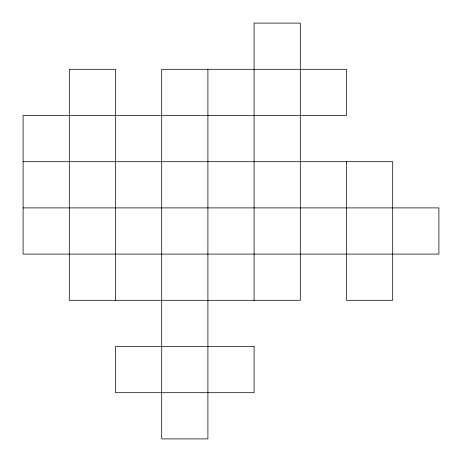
<?xml version="1.0" encoding="UTF-8"?>
<svg xmlns="http://www.w3.org/2000/svg" width="462" height="462" viewBox="0 0 462 462"><rect width="100%" height="100%" fill="white"/><g stroke="black" fill="none" stroke-linecap="round" stroke-linejoin="round"><path stroke-width="0.69" d="M23.1 161.7L392.7 161.7L392.7 300.3L346.5 300.3L346.5 161.7M23.1 207.9L438.9 207.9L438.9 254.1L23.1 254.1L23.1 115.5L346.5 115.5L346.5 69.3L161.7 69.3L161.7 438.9L207.9 438.9L207.9 69.3M254.1 300.3L254.1 23.1L300.3 23.1L300.3 300.3L69.3 300.3L69.3 69.3L115.5 69.3L115.5 300.3M254.1 346.5L115.5 346.5L115.5 392.7L254.1 392.7L254.1 346.5"/></g></svg>
